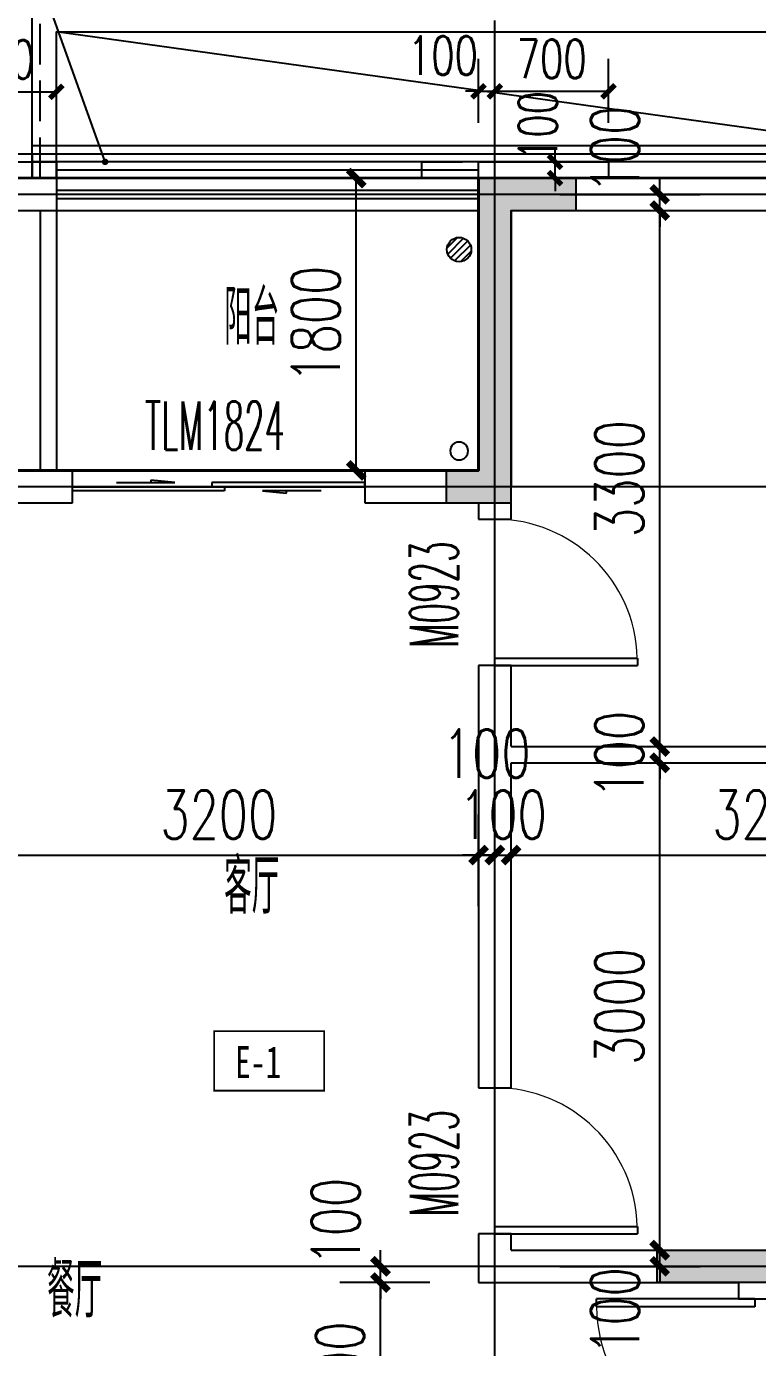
# Model space of a CAD drawing. Extents: x -59851 to 653804, y -249523 to 437614.
# Drawn here: x -43598 to -39096, y 151388 to 159522 of the extents above; entities that cross this region are included whole.
import ezdxf

# ---------------------------------------------------------------- set-up
doc = ezdxf.new("R2010")
doc.units = 0
doc.header["$LTSCALE"] = 1000
doc.header["$MEASUREMENT"] = 0
doc.linetypes.add('DASH', pattern=[0.35, 0.25, -0.1])
for name, color, linetype, lineweight in [('33计一半面积外廓线', 53, 'Continuous', 35), ('33计全面积外廓线', 21, 'Continuous', 35), ('A-第四道尺寸线(线脚尺寸)', 105, 'Continuous', 5)]:
    doc.layers.add(name, color=color, linetype=linetype, lineweight=lineweight)
doc.layers.add('_S-PS(排水管)', color=255, linetype='Continuous', plot=False)
for name, color, linetype in [('A-ROOF', 7, 'Continuous'), ('A-外装饰线脚', 7, 'Continuous'), ('A-第三道尺寸线', 105, 'Continuous'), ('A-线脚看线', 9, 'Continuous'), ('A-雨棚', 153, 'Continuous'), ('AE-FLOR', 151, 'Continuous'), ('DIM_LEAD', 3, 'Continuous'), ('DIM_SYMB', 3, 'Continuous'), ('DOTE', 16, 'Continuous'), ('NL', 5, 'Continuous'), ('PUB_HATCH', 8, 'Continuous'), ('PUB_TEXT', 7, 'Continuous'), ('WALL', 2, 'Continuous'), ('WINDOW', 4, 'Continuous'), ('WINDOW_TEXT', 7, 'Continuous'), ('ys', 154, 'Continuous'), ('剪力墙', 6, 'Continuous'), ('户型标示', 7, 'Continuous'), ('栏杆', 142, 'Continuous')]:
    doc.layers.add(name, color=color, linetype=linetype)
doc.styles.add('_TCH_DIM_T3', font='SIMPLEX.shx', dxfattribs={"width": 0.705882, "bigfont": 'GBCBIG.shx'})
doc.styles.add('_TCH_WINDOW', font='SIMPLEX.shx', dxfattribs={"width": 0.7, "height": 3.5, "bigfont": 'GBCBIG.shx'})
doc.styles.get("Standard").update_dxf_attribs({"font": 'gbenor.shx', "width": 0.7, "bigfont": 'gbcbig.shx'})
doc.styles.add('黑体', font='simhei.ttf', dxfattribs={"width": 0.7})
doc.dimstyles.new('_TCH_ARCH&&100', dxfattribs={"dimtxt": 297.5, "dimasz": 100, "dimexe": 250, "dimexo": 300, "dimgap": 100, "dimtad": 1, "dimdec": 0, "dimzin": 0, "dimdsep": 46, "dimtxsty": '_TCH_DIM_T3', "dimblk": 'ARCHTICK', "dimcen": 0.09, "dimclrt": 7, "dimazin": 2, "dimtfac": 1, "dimtdec": 0, "dimtix": 1, "dimtmove": 2, "dimatfit": 3, "dimfxl": 0, "dimtolj": 1, "dimtzin": 0, "dimarcsym": 0})
doc.dimstyles.new('_TCH_ARCH&&80', dxfattribs={"dimtxt": 238, "dimasz": 80, "dimexe": 200, "dimexo": 240, "dimgap": 80, "dimtad": 1, "dimdec": 0, "dimzin": 0, "dimdsep": 46, "dimtxsty": '_TCH_DIM_T3', "dimblk": 'ARCHTICK', "dimcen": 0.09, "dimclrt": 7, "dimazin": 2, "dimtfac": 1, "dimtdec": 0, "dimtix": 1, "dimtmove": 2, "dimatfit": 3, "dimfxl": 0, "dimtolj": 1, "dimtzin": 0, "dimarcsym": 0})

# ---------------------------------------------------------------- blocks, each defined once
blk = doc.blocks.new('zhouxianshouceng0329')
at = {"layer": 'DOTE'}
for p, q in [((-40713.7, 194580), (-40713.7, 218959.5)), ((-33913.7, 217888.3), (-44988.6, 217888.3)), ((-33913.7, 216088.3), (-44988.6, 216088.3)), ((15572.3, 211288.3), (-44988.6, 211288.3))]:
    blk.add_line(p, q, dxfattribs=at)
blk = doc.blocks.new('jgjlq030328')
at = {"layer": 'PUB_HATCH'}
for points in [[(-286535, 28811.9), (-286535, 29011.9), (-287135, 29011.9), (-287135, 27211.9), (-287335, 27211.9), (-287335, 27011.9), (-286935, 27011.9), (-286935, 28811.9)], [(-283535, 23311.9), (-283535, 22211.9), (-286035, 22211.9), (-286035, 22411.9), (-283735, 22411.9), (-283735, 23311.9)]]:
    blk.add_hatch(color=256, dxfattribs=at).paths.add_polyline_path(points)
at = {"layer": '剪力墙'}
for points in [[(-286535, 28811.9), (-286535, 29011.9), (-287135, 29011.9), (-287135, 27211.9), (-287335, 27211.9), (-287335, 27011.9), (-286935, 27011.9), (-286935, 28811.9)], [(-283535, 23311.9), (-283535, 22211.9), (-286035, 22211.9), (-286035, 22411.9), (-283735, 22411.9), (-283735, 23311.9)]]:
    blk.add_lwpolyline(points, close=True, dxfattribs=at)
blk.add_lwpolyline([(-287135, 27011.9), (-287135, 27011.9)], dxfattribs=at)
blk = doc.blocks.new('$DorLib2D$00000131')
at = {"color": 0, "linetype": 'Continuous'}
for p, q in [((0.15, 0.125), (0.2319, 0.1973)), ((0.2319, 0.1973), (0.2319, 0.125)), ((-0.5, 0.125), (-0.5, 0)), ((0.0192, 0.125), (-0.5, 0.125)), ((0.0192, 0), (0.0192, 0.125)), ((0.35, 0.125), (0.15, 0.125)), ((-0.5, 0), (0.0192, 0)), ((-0.024, 0), (0.5, 0)), ((-0.024, -0.125), (-0.024, 0)), ((0.5, 0), (0.5, -0.125)), ((-0.35, -0.125), (-0.15, -0.125)), ((-0.2319, -0.1973), (-0.2319, -0.125)), ((-0.15, -0.125), (-0.2319, -0.1973)), ((0.5, -0.125), (-0.024, -0.125))]:
    blk.add_line(p, q, dxfattribs=at)
blk = doc.blocks.new('$DorLib2D$00000001')
for p, q in [((0.45, 0.975), (0.5, 0.975)), ((0.45, 0), (0.45, 0.975)), ((0.5, 0), (0.5, 0.975)), ((0.5, 0), (0.45, 0))]:
    blk.add_line(p, q)
at = {"lineweight": 13}
blk.add_arc((0.475, 0), 0.975, 91.46928, 180, dxfattribs=at)
blk = doc.blocks.new('_ArchTick')
at = {"color": 0, "linetype": 'ByBlock', "const_width": 0.4}
blk.add_lwpolyline([(-0.5, -0.5), (0.5, 0.5)], dxfattribs=at)
blk = doc.blocks.new('*D668')
at = {"layer": 'A-第三道尺寸线', "color": 0, "lineweight": -2, "transparency": 16777216}
for p, q in [((20624.5, 181434.8), (20624.5, 181534.8)), ((20009.3, 181434.8), (20874.5, 181434.8)), ((20624.5, 181334.8), (20624.5, 181434.8)), ((20009.3, 181334.8), (20874.5, 181334.8)), ((20624.5, 181334.8), (20624.5, 181234.8))]:
    blk.add_line(p, q, dxfattribs=at)
at = {"layer": 'Defpoints', "color": 0, "transparency": 16777216}
for p in [(19709.3, 181434.8), (20624.5, 181434.8), (19709.3, 181334.8)]:
    blk.add_point(p, dxfattribs=at)
at = {"layer": 'A-第三道尺寸线', "color": 0, "lineweight": -2, "transparency": 16777216, "xscale": 100, "yscale": 100, "zscale": 100}
for p, rotation in [((20624.5, 181434.8), 270), ((20624.5, 181334.8), 90)]:
    blk.add_blockref('_ArchTick', p, dxfattribs=dict(at, rotation=rotation))
at = {"layer": 'A-第三道尺寸线', "color": 7, "transparency": 16777216, "insert": (20349.5, 181709.8), "char_height": 297.5, "attachment_point": 5, "rotation": 90, "style": '_TCH_DIM_T3'}
blk.add_mtext('\\A1;100', dxfattribs=at)
blk = doc.blocks.new('*D669')
at = {"layer": 'A-第三道尺寸线', "color": 0, "lineweight": -2, "transparency": 16777216}
for p, q in [((20009.3, 181334.8), (20874.5, 181334.8)), ((20624.5, 178034.8), (20624.5, 181334.8)), ((20009.3, 178034.8), (20874.5, 178034.8))]:
    blk.add_line(p, q, dxfattribs=at)
at = {"layer": 'Defpoints', "color": 0, "transparency": 16777216}
for p in [(19709.3, 181334.8), (20624.5, 181334.8), (19709.3, 178034.8)]:
    blk.add_point(p, dxfattribs=at)
at = {"layer": 'A-第三道尺寸线', "color": 0, "lineweight": -2, "transparency": 16777216, "xscale": 100, "yscale": 100, "zscale": 100}
for p, rotation in [((20624.5, 181334.8), 90), ((20624.5, 178034.8), 270)]:
    blk.add_blockref('_ArchTick', p, dxfattribs=dict(at, rotation=rotation))
at = {"layer": 'A-第三道尺寸线', "color": 7, "transparency": 16777216, "insert": (20375.8, 179684.8), "char_height": 297.5, "attachment_point": 5, "rotation": 90, "style": '_TCH_DIM_T3'}
blk.add_mtext('\\A1;3300', dxfattribs=at)
blk = doc.blocks.new('*D670')
at = {"layer": 'A-第三道尺寸线', "color": 0, "lineweight": -2, "transparency": 16777216}
for p, q in [((20624.5, 178034.8), (20624.5, 178134.8)), ((20009.3, 178034.8), (20874.5, 178034.8)), ((20624.5, 177934.8), (20624.5, 178034.8)), ((20009.3, 177934.8), (20874.5, 177934.8)), ((20624.5, 177934.8), (20624.5, 177834.8))]:
    blk.add_line(p, q, dxfattribs=at)
at = {"layer": 'Defpoints', "color": 0, "transparency": 16777216}
for p in [(19709.3, 178034.8), (20624.5, 178034.8), (19709.3, 177934.8)]:
    blk.add_point(p, dxfattribs=at)
at = {"layer": 'A-第三道尺寸线', "color": 0, "lineweight": -2, "transparency": 16777216, "xscale": 100, "yscale": 100, "zscale": 100}
for p, rotation in [((20624.5, 178034.8), 270), ((20624.5, 177934.8), 90)]:
    blk.add_blockref('_ArchTick', p, dxfattribs=dict(at, rotation=rotation))
at = {"layer": 'A-第三道尺寸线', "color": 7, "transparency": 16777216, "insert": (20375.8, 177984.8), "char_height": 297.5, "attachment_point": 5, "rotation": 90, "style": '_TCH_DIM_T3'}
blk.add_mtext('\\A1;100', dxfattribs=at)
blk = doc.blocks.new('*D671')
at = {"layer": 'A-第三道尺寸线', "color": 0, "lineweight": -2, "transparency": 16777216}
for p, q in [((20009.3, 177934.8), (20874.5, 177934.8)), ((20624.5, 174934.8), (20624.5, 177934.8)), ((20009.3, 174934.8), (20874.5, 174934.8))]:
    blk.add_line(p, q, dxfattribs=at)
at = {"layer": 'Defpoints', "color": 0, "transparency": 16777216}
for p in [(19709.3, 177934.8), (20624.5, 177934.8), (19709.3, 174934.8)]:
    blk.add_point(p, dxfattribs=at)
at = {"layer": 'A-第三道尺寸线', "color": 0, "lineweight": -2, "transparency": 16777216, "xscale": 100, "yscale": 100, "zscale": 100}
for p, rotation in [((20624.5, 177934.8), 90), ((20624.5, 174934.8), 270)]:
    blk.add_blockref('_ArchTick', p, dxfattribs=dict(at, rotation=rotation))
at = {"layer": 'A-第三道尺寸线', "color": 7, "transparency": 16777216, "insert": (20375.8, 176434.8), "char_height": 297.5, "attachment_point": 5, "rotation": 90, "style": '_TCH_DIM_T3'}
blk.add_mtext('\\A1;3000', dxfattribs=at)
blk = doc.blocks.new('*D672')
at = {"layer": 'A-第三道尺寸线', "color": 0, "lineweight": -2, "transparency": 16777216}
for p, q in [((20624.5, 174934.8), (20624.5, 175034.8)), ((20009.3, 174934.8), (20874.5, 174934.8)), ((20624.5, 174834.8), (20624.5, 174934.8)), ((20009.3, 174834.8), (20874.5, 174834.8)), ((20624.5, 174834.8), (20624.5, 174734.8))]:
    blk.add_line(p, q, dxfattribs=at)
at = {"layer": 'Defpoints', "color": 0, "transparency": 16777216}
for p in [(19709.3, 174934.8), (20624.5, 174934.8), (19709.3, 174834.8)]:
    blk.add_point(p, dxfattribs=at)
at = {"layer": 'A-第三道尺寸线', "color": 0, "lineweight": -2, "transparency": 16777216, "xscale": 100, "yscale": 100, "zscale": 100}
for p, rotation in [((20624.5, 174934.8), 270), ((20624.5, 174834.8), 90)]:
    blk.add_blockref('_ArchTick', p, dxfattribs=dict(at, rotation=rotation))
at = {"layer": 'A-第三道尺寸线', "color": 7, "transparency": 16777216, "insert": (20349.5, 174559.8), "char_height": 297.5, "attachment_point": 5, "rotation": 90, "style": '_TCH_DIM_T3'}
blk.add_mtext('\\A1;100', dxfattribs=at)
blk = doc.blocks.new('*D674')
at = {"layer": 'A-第三道尺寸线', "color": 0, "lineweight": -2, "transparency": 16777216}
for p, q in [((19709.3, 177052.6), (19709.3, 177617.1)), ((22909.3, 177052.6), (22909.3, 177617.1)), ((19709.3, 177367.1), (22909.3, 177367.1))]:
    blk.add_line(p, q, dxfattribs=at)
at = {"layer": 'Defpoints', "color": 0, "transparency": 16777216}
for p in [(22909.3, 177367.1), (19709.3, 176752.6), (22909.3, 176752.6)]:
    blk.add_point(p, dxfattribs=at)
at = {"layer": 'A-第三道尺寸线', "color": 0, "lineweight": -2, "transparency": 16777216, "xscale": 100, "yscale": 100, "zscale": 100, "rotation": 180}
blk.add_blockref('_ArchTick', (19709.3, 177367.1), dxfattribs=at)
at = {"layer": 'A-第三道尺寸线', "color": 0, "lineweight": -2, "transparency": 16777216, "xscale": 100, "yscale": 100, "zscale": 100}
blk.add_blockref('_ArchTick', (22909.3, 177367.1), dxfattribs=at)
at = {"layer": 'A-第三道尺寸线', "color": 7, "transparency": 16777216, "insert": (21309.3, 177615.9), "char_height": 297.5, "attachment_point": 5, "style": '_TCH_DIM_T3'}
blk.add_mtext('\\A1;3200', dxfattribs=at)
blk = doc.blocks.new('*D675')
at = {"layer": 'A-第三道尺寸线', "color": 0, "lineweight": -2, "transparency": 16777216}
for p, q in [((19609.3, 177052.6), (19609.3, 177617.1)), ((19709.3, 177052.6), (19709.3, 177617.1)), ((19609.3, 177367.1), (19509.3, 177367.1)), ((19609.3, 177367.1), (19709.3, 177367.1)), ((19709.3, 177367.1), (19809.3, 177367.1))]:
    blk.add_line(p, q, dxfattribs=at)
at = {"layer": 'Defpoints', "color": 0, "transparency": 16777216}
for p in [(19709.3, 177367.1), (19609.3, 176752.6), (19709.3, 176752.6)]:
    blk.add_point(p, dxfattribs=at)
at = {"layer": 'A-第三道尺寸线', "color": 0, "lineweight": -2, "transparency": 16777216, "xscale": 100, "yscale": 100, "zscale": 100}
blk.add_blockref('_ArchTick', (19609.3, 177367.1), dxfattribs=at)
at = {"layer": 'A-第三道尺寸线', "color": 0, "lineweight": -2, "transparency": 16777216, "xscale": 100, "yscale": 100, "zscale": 100, "rotation": 180}
blk.add_blockref('_ArchTick', (19709.3, 177367.1), dxfattribs=at)
at = {"layer": 'A-第三道尺寸线', "color": 7, "transparency": 16777216, "insert": (19659.3, 177615.9), "char_height": 297.5, "attachment_point": 5, "style": '_TCH_DIM_T3'}
blk.add_mtext('\\A1;100', dxfattribs=at)
blk = doc.blocks.new('*D676')
at = {"layer": 'A-第三道尺寸线', "color": 0, "lineweight": -2, "transparency": 16777216}
for p, q in [((19509.3, 177052.6), (19509.3, 177617.1)), ((19609.3, 177052.6), (19609.3, 177617.1)), ((19509.3, 177367.1), (19409.3, 177367.1)), ((19509.3, 177367.1), (19609.3, 177367.1)), ((19609.3, 177367.1), (19709.3, 177367.1))]:
    blk.add_line(p, q, dxfattribs=at)
at = {"layer": 'Defpoints', "color": 0, "transparency": 16777216}
for p in [(19609.3, 177367.1), (19509.3, 176752.6), (19609.3, 176752.6)]:
    blk.add_point(p, dxfattribs=at)
at = {"layer": 'A-第三道尺寸线', "color": 0, "lineweight": -2, "transparency": 16777216, "xscale": 100, "yscale": 100, "zscale": 100}
blk.add_blockref('_ArchTick', (19509.3, 177367.1), dxfattribs=at)
at = {"layer": 'A-第三道尺寸线', "color": 0, "lineweight": -2, "transparency": 16777216, "xscale": 100, "yscale": 100, "zscale": 100, "rotation": 180}
blk.add_blockref('_ArchTick', (19609.3, 177367.1), dxfattribs=at)
at = {"layer": 'A-第三道尺寸线', "color": 7, "transparency": 16777216, "insert": (19559.3, 177992.1), "char_height": 297.5, "attachment_point": 5, "style": '_TCH_DIM_T3'}
blk.add_mtext('\\A1;100', dxfattribs=at)
blk = doc.blocks.new('*D677')
at = {"layer": 'A-第三道尺寸线', "color": 0, "lineweight": -2, "transparency": 16777216}
for p, q in [((16309.3, 177052.6), (16309.3, 177617.1)), ((19509.3, 177052.6), (19509.3, 177617.1)), ((16309.3, 177367.1), (19509.3, 177367.1))]:
    blk.add_line(p, q, dxfattribs=at)
at = {"layer": 'Defpoints', "color": 0, "transparency": 16777216}
for p in [(19509.3, 177367.1), (16309.3, 176752.6), (19509.3, 176752.6)]:
    blk.add_point(p, dxfattribs=at)
at = {"layer": 'A-第三道尺寸线', "color": 0, "lineweight": -2, "transparency": 16777216, "xscale": 100, "yscale": 100, "zscale": 100, "rotation": 180}
blk.add_blockref('_ArchTick', (16309.3, 177367.1), dxfattribs=at)
at = {"layer": 'A-第三道尺寸线', "color": 0, "lineweight": -2, "transparency": 16777216, "xscale": 100, "yscale": 100, "zscale": 100}
blk.add_blockref('_ArchTick', (19509.3, 177367.1), dxfattribs=at)
at = {"layer": 'A-第三道尺寸线', "color": 7, "transparency": 16777216, "insert": (17909.3, 177615.9), "char_height": 297.5, "attachment_point": 5, "style": '_TCH_DIM_T3'}
blk.add_mtext('\\A1;3200', dxfattribs=at)
blk = doc.blocks.new('*D679')
at = {"layer": 'A-第三道尺寸线', "color": 0, "lineweight": -2, "transparency": 16777216}
for p, q in [((18509.3, 181534.8), (19005.7, 181534.8)), ((18755.7, 179734.8), (18755.7, 181534.8)), ((18509.3, 179734.8), (19005.7, 179734.8))]:
    blk.add_line(p, q, dxfattribs=at)
at = {"layer": 'Defpoints', "color": 0, "transparency": 16777216}
for p in [(18209.3, 181534.8), (18755.7, 181534.8), (18209.3, 179734.8)]:
    blk.add_point(p, dxfattribs=at)
at = {"layer": 'A-第三道尺寸线', "color": 0, "lineweight": -2, "transparency": 16777216, "xscale": 100, "yscale": 100, "zscale": 100}
for p, rotation in [((18755.7, 181534.8), 90), ((18755.7, 179734.8), 270)]:
    blk.add_blockref('_ArchTick', p, dxfattribs=dict(at, rotation=rotation))
at = {"layer": 'A-第三道尺寸线', "color": 7, "transparency": 16777216, "insert": (18507, 180634.8), "char_height": 297.5, "attachment_point": 5, "rotation": 90, "style": '_TCH_DIM_T3'}
blk.add_mtext('\\A1;1800', dxfattribs=at)
blk = doc.blocks.new('*D690')
at = {"layer": 'A-第三道尺寸线', "color": 0, "lineweight": -2, "transparency": 16777216}
for p, q in [((18904.8, 174834.8), (18904.8, 174934.8)), ((19209.3, 174834.8), (18654.8, 174834.8)), ((18904.8, 174734.8), (18904.8, 174834.8)), ((19209.3, 174734.8), (18654.8, 174734.8)), ((18904.8, 174734.8), (18904.8, 174634.8))]:
    blk.add_line(p, q, dxfattribs=at)
at = {"layer": 'Defpoints', "color": 0, "transparency": 16777216}
for p in [(18904.8, 174834.8), (19509.3, 174834.8), (19509.3, 174734.8)]:
    blk.add_point(p, dxfattribs=at)
at = {"layer": 'A-第三道尺寸线', "color": 0, "lineweight": -2, "transparency": 16777216, "xscale": 100, "yscale": 100, "zscale": 100}
for p, rotation in [((18904.8, 174834.8), 270), ((18904.8, 174734.8), 90)]:
    blk.add_blockref('_ArchTick', p, dxfattribs=dict(at, rotation=rotation))
at = {"layer": 'A-第三道尺寸线', "color": 7, "transparency": 16777216, "insert": (18629.8, 175109.8), "char_height": 297.5, "attachment_point": 5, "rotation": 90, "style": '_TCH_DIM_T3'}
blk.add_mtext('\\A1;100', dxfattribs=at)
blk = doc.blocks.new('*D691')
at = {"layer": 'A-第三道尺寸线', "color": 0, "lineweight": -2, "transparency": 16777216}
for p, q in [((19209.3, 174734.8), (18654.8, 174734.8)), ((18904.8, 173534.8), (18904.8, 174734.8)), ((19209.3, 173534.8), (18654.8, 173534.8))]:
    blk.add_line(p, q, dxfattribs=at)
at = {"layer": 'Defpoints', "color": 0, "transparency": 16777216}
for p in [(18904.8, 174734.8), (19509.3, 174734.8), (19509.3, 173534.8)]:
    blk.add_point(p, dxfattribs=at)
at = {"layer": 'A-第三道尺寸线', "color": 0, "lineweight": -2, "transparency": 16777216, "xscale": 100, "yscale": 100, "zscale": 100}
for p, rotation in [((18904.8, 174734.8), 90), ((18904.8, 173534.8), 270)]:
    blk.add_blockref('_ArchTick', p, dxfattribs=dict(at, rotation=rotation))
at = {"layer": 'A-第三道尺寸线', "color": 7, "transparency": 16777216, "insert": (18656, 174134.8), "char_height": 297.5, "attachment_point": 5, "rotation": 90, "style": '_TCH_DIM_T3'}
blk.add_mtext('\\A1;1200', dxfattribs=at)
blk = doc.blocks.new('2fxianjiao0331')
at = {"layer": 'A-外装饰线脚'}
for points in [[(-216309.1, 158588.3), (-216309.1, 158688.3), (-215509.1, 158688.3), (-215509.1, 158588.3)], [(-212909.1, 158588.3), (-212909.1, 158688.3), (-212109.1, 158688.3), (-212109.1, 158588.3)]]:
    blk.add_lwpolyline(points, dxfattribs=at)
at = {"layer": 'A-线脚看线'}
blk.add_lwpolyline([(-215509.1, 158638.3), (-212909.1, 158638.3)], dxfattribs=at)
blk = doc.blocks.new('*D281')
at = {"layer": 'A-第四道尺寸线(线脚尺寸)', "color": 0, "lineweight": -2, "transparency": 16777216}
for p, q in [((-44113.7, 158928.3), (-44113.7, 159319.8)), ((-43413.7, 158928.3), (-43413.7, 159319.8)), ((-44113.7, 159119.8), (-43413.7, 159119.8))]:
    blk.add_line(p, q, dxfattribs=at)
at = {"layer": 'Defpoints', "color": 0, "transparency": 16777216}
for p in [(-43413.7, 159119.8), (-44113.7, 158688.3), (-43413.7, 158688.3)]:
    blk.add_point(p, dxfattribs=at)
at = {"layer": 'A-第四道尺寸线(线脚尺寸)', "color": 0, "lineweight": -2, "transparency": 16777216, "xscale": 80, "yscale": 80, "zscale": 80, "rotation": 180}
blk.add_blockref('_ArchTick', (-44113.7, 159119.8), dxfattribs=at)
at = {"layer": 'A-第四道尺寸线(线脚尺寸)', "color": 0, "lineweight": -2, "transparency": 16777216, "xscale": 80, "yscale": 80, "zscale": 80}
blk.add_blockref('_ArchTick', (-43413.7, 159119.8), dxfattribs=at)
at = {"layer": 'A-第四道尺寸线(线脚尺寸)', "color": 7, "transparency": 16777216, "insert": (-43763.7, 159318.8), "char_height": 238, "attachment_point": 5, "style": '_TCH_DIM_T3'}
blk.add_mtext('\\A1;700', dxfattribs=at)
blk = doc.blocks.new('*D284')
at = {"layer": 'A-第四道尺寸线(线脚尺寸)', "color": 0, "lineweight": -2, "transparency": 16777216}
for p, q in [((-40813.7, 158928.3), (-40813.7, 159322.9)), ((-40713.7, 158928.3), (-40713.7, 159322.9)), ((-40813.7, 159122.9), (-40893.7, 159122.9)), ((-40813.7, 159122.9), (-40713.7, 159122.9)), ((-40713.7, 159122.9), (-40633.7, 159122.9))]:
    blk.add_line(p, q, dxfattribs=at)
at = {"layer": 'Defpoints', "color": 0, "transparency": 16777216}
for p in [(-40713.7, 159122.9), (-40813.7, 158688.3), (-40713.7, 158688.3)]:
    blk.add_point(p, dxfattribs=at)
at = {"layer": 'A-第四道尺寸线(线脚尺寸)', "color": 0, "lineweight": -2, "transparency": 16777216, "xscale": 80, "yscale": 80, "zscale": 80}
blk.add_blockref('_ArchTick', (-40813.7, 159122.9), dxfattribs=at)
at = {"layer": 'A-第四道尺寸线(线脚尺寸)', "color": 0, "lineweight": -2, "transparency": 16777216, "xscale": 80, "yscale": 80, "zscale": 80, "rotation": 180}
blk.add_blockref('_ArchTick', (-40713.7, 159122.9), dxfattribs=at)
at = {"layer": 'A-第四道尺寸线(线脚尺寸)', "color": 7, "transparency": 16777216, "insert": (-41033.7, 159342.9), "char_height": 238, "attachment_point": 5, "style": '_TCH_DIM_T3'}
blk.add_mtext('\\A1;100', dxfattribs=at)
blk = doc.blocks.new('*D285')
at = {"layer": 'A-第四道尺寸线(线脚尺寸)', "color": 0, "lineweight": -2, "transparency": 16777216}
for p, q in [((-40713.7, 158928.3), (-40713.7, 159322.9)), ((-40013.7, 158928.3), (-40013.7, 159322.9)), ((-40713.7, 159122.9), (-40013.7, 159122.9))]:
    blk.add_line(p, q, dxfattribs=at)
at = {"layer": 'Defpoints', "color": 0, "transparency": 16777216}
for p in [(-40013.7, 159122.9), (-40713.7, 158688.3), (-40013.7, 158688.3)]:
    blk.add_point(p, dxfattribs=at)
at = {"layer": 'A-第四道尺寸线(线脚尺寸)', "color": 0, "lineweight": -2, "transparency": 16777216, "xscale": 80, "yscale": 80, "zscale": 80, "rotation": 180}
blk.add_blockref('_ArchTick', (-40713.7, 159122.9), dxfattribs=at)
at = {"layer": 'A-第四道尺寸线(线脚尺寸)', "color": 0, "lineweight": -2, "transparency": 16777216, "xscale": 80, "yscale": 80, "zscale": 80}
blk.add_blockref('_ArchTick', (-40013.7, 159122.9), dxfattribs=at)
at = {"layer": 'A-第四道尺寸线(线脚尺寸)', "color": 7, "transparency": 16777216, "insert": (-40363.7, 159321.9), "char_height": 238, "attachment_point": 5, "style": '_TCH_DIM_T3'}
blk.add_mtext('\\A1;700', dxfattribs=at)
blk = doc.blocks.new('*D317')
at = {"layer": 'A-第四道尺寸线(线脚尺寸)', "color": 0, "lineweight": -2, "transparency": 16777216}
for p, q in [((-40342.8, 158688.3), (-40342.8, 158768.3)), ((-40689, 158688.3), (-40142.8, 158688.3)), ((-40342.8, 158588.3), (-40342.8, 158688.3)), ((-40689, 158588.3), (-40142.8, 158588.3)), ((-40342.8, 158588.3), (-40342.8, 158508.3))]:
    blk.add_line(p, q, dxfattribs=at)
at = {"layer": 'Defpoints', "color": 0, "transparency": 16777216}
for p in [(-40929, 158688.3), (-40342.8, 158688.3), (-40929, 158588.3)]:
    blk.add_point(p, dxfattribs=at)
at = {"layer": 'A-第四道尺寸线(线脚尺寸)', "color": 0, "lineweight": -2, "transparency": 16777216, "xscale": 80, "yscale": 80, "zscale": 80}
for p, rotation in [((-40342.8, 158688.3), 270), ((-40342.8, 158588.3), 90)]:
    blk.add_blockref('_ArchTick', p, dxfattribs=dict(at, rotation=rotation))
at = {"layer": 'A-第四道尺寸线(线脚尺寸)', "color": 7, "transparency": 16777216, "insert": (-40449, 158908.3), "char_height": 238, "attachment_point": 5, "rotation": 90, "style": '_TCH_DIM_T3'}
blk.add_mtext('\\A1;100', dxfattribs=at)
blk = doc.blocks.new('_LV13')
at = {"color": 0}
for p, q in [((-0.071, 0.495), (-0.495, 0.071)), ((0.183, 0.465), (-0.465, -0.183)), ((0.354, 0.354), (-0.354, -0.354)), ((0.465, 0.183), (-0.183, -0.465)), ((0.495, -0.071), (0.071, -0.495))]:
    blk.add_line(p, q, dxfattribs=at)
blk.add_circle((0, 0), 0.5)
blk = doc.blocks.new('1huxingshui0505')
at = {"layer": '_S-PS(排水管)'}
blk.add_lwpolyline([(-180814.1, 100440.3, 1), (-180924.1, 100440.3, 1)], format="xyb", close=True, dxfattribs=at)
at = {"layer": 'NL', "ltscale": 0.5, "extrusion": (0, 0, -1), "xscale": -150, "yscale": 150, "zscale": -150}
blk.add_blockref('_LV13', (180869.1, 101680.3), dxfattribs=at)
blk = doc.blocks.new('rqwerqwrqq')
at = {"layer": 'A-ROOF'}
blk.add_line((-178944.2, 264860.5), (-173244.2, 264860.5), dxfattribs=at)
blk.add_lwpolyline([(-178944.2, 264910.5), (-173244.2, 264910.5), (-173244.2, 264810.5), (-178944.2, 264810.5)], close=True, dxfattribs=at)
at = {"layer": 'A-外装饰线脚'}
blk.add_lwpolyline([(-179594.2, 264060.5), (-179744.2, 264060.5), (-179744.2, 264860.5), (-178944.2, 264860.5), (-178944.2, 264710.5)], dxfattribs=at)
blk = doc.blocks.new('a1HUXING0323')
at = {"layer": 'AE-FLOR'}
for points in [[(16909.3, 181534.8), (19509.3, 181534.8)], [(16909.3, 181334.8), (19509.3, 181334.8)]]:
    blk.add_lwpolyline(points, dxfattribs=at)
at = {"layer": 'WALL'}
for p, q in [((16109.3, 181534.8), (16909.3, 181534.8)), ((16909.3, 181534.8), (16909.3, 181334.8)), ((19509.3, 181534.8), (19509.3, 179734.8)), ((19509.3, 181534.8), (23109.3, 181534.8)), ((16309.3, 181334.8), (16909.3, 181334.8)), ((19709.3, 181334.8), (19709.3, 179634.8)), ((19709.3, 181334.8), (22909.3, 181334.8)), ((17009.3, 179734.8), (16109.3, 179734.8)), ((17009.3, 179534.8), (17009.3, 179734.8)), ((19509.3, 179734.8), (18809.3, 179734.8)), ((18809.3, 179734.8), (18809.3, 179534.8)), ((19709.3, 179434.8), (19709.3, 179634.8)), ((16309.3, 179534.8), (17009.3, 179534.8)), ((18809.3, 179534.8), (19509.3, 179534.8)), ((19509.3, 179534.8), (19509.3, 179434.8)), ((19509.3, 179434.8), (19709.3, 179434.8)), ((19709.3, 178534.8), (19509.3, 178534.8)), ((19509.3, 178534.8), (19509.3, 177934.8)), ((19709.3, 178034.8), (19709.3, 178534.8)), ((19709.3, 178034.8), (22909.3, 178034.8)), ((19509.3, 177934.8), (19509.3, 175934.8)), ((19709.3, 177934.8), (22909.3, 177934.8)), ((19709.3, 175934.8), (19709.3, 177934.8)), ((19509.3, 175934.8), (19709.3, 175934.8)), ((19709.3, 175034.8), (19509.3, 175034.8)), ((19509.3, 175034.8), (19509.3, 174734.8)), ((19709.3, 174934.8), (19709.3, 175034.8)), ((19709.3, 174934.8), (21209.3, 174934.8)), ((21209.3, 174934.8), (22909.3, 174934.8)), ((19509.3, 174734.8), (21109.3, 174734.8)), ((21109.3, 174734.8), (21109.3, 174634.8)), ((21109.3, 174634.8), (21309.3, 174634.8))]:
    blk.add_line(p, q, dxfattribs=at)
at = {"layer": 'WINDOW'}
blk.add_line((17009.3, 179734.8, 200), (18809.3, 179734.8, 200), dxfattribs=at)
at = {"layer": '户型标示', "color": 2, "const_width": 11.2}
blk.add_lwpolyline([(18558.7, 176282.5), (17881, 176282.5), (17881, 175916.1), (18558.7, 175916.1)], close=True, dxfattribs=at)
at = {"layer": '栏杆'}
for points in [[(16909.3, 181459.8), (19509.3, 181459.8)], [(16909.3, 181409.8), (19509.3, 181409.8)], [(16809.3, 181334.8), (16809.3, 179734.8)], [(16909.3, 181334.8), (16909.3, 179734.8)]]:
    blk.add_lwpolyline(points, dxfattribs=at)
at = {"layer": 'WINDOW'}
ref = blk.add_blockref('$DorLib2D$00000131', (17909.3, 179634.8), dxfattribs=dict(at, xscale=-1800, yscale=200, zscale=1800, rotation=180))
ref.add_attrib('A', 'TLM1824', (17454.3, 179861), dxfattribs={"layer": 'WINDOW_TEXT', "height": 297.5, "style": '_TCH_WINDOW', "width": 0.494118})
ref = blk.add_blockref('$DorLib2D$00000001', (19609.3, 178984.8), dxfattribs=dict(at, xscale=900, yscale=900, zscale=900, rotation=270))
ref.add_attrib('A', 'M0923', (19383, 178641.8), dxfattribs={"layer": 'WINDOW_TEXT', "height": 297.5, "rotation": 90, "style": '_TCH_WINDOW', "width": 0.494118})
ref = blk.add_blockref('$DorLib2D$00000001', (19609.3, 175484.8), dxfattribs=dict(at, xscale=900, yscale=900, zscale=900, rotation=270))
ref.add_attrib('A', 'M0923', (19383, 175141.8), dxfattribs={"layer": 'WINDOW_TEXT', "height": 297.5, "rotation": 90, "style": '_TCH_WINDOW', "width": 0.494118})
ref = blk.add_blockref('$DorLib2D$00000001', (21209.3, 174134.8), dxfattribs=dict(at, xscale=1000, yscale=1000, zscale=-1000, rotation=90))
ref.add_attrib('A', 'FDM1023', (21733, 173669.3), dxfattribs={"layer": 'WINDOW_TEXT', "height": 297.5, "rotation": 90, "style": '_TCH_WINDOW', "width": 0.494118})
at = {"layer": 'PUB_TEXT', "width": 0.7}
for s, p in [('阳台', (17942.2, 180508.7)), ('客厅', (17942.2, 177005.6)), ('餐厅', (16851.8, 174519.2))]:
    blk.add_text(s, height=337.59, dxfattribs=at).set_placement(p)
at = {"layer": '户型标示', "color": 2, "style": '黑体', "width": 0.7}
blk.add_text('E-1', height=197.15, dxfattribs=at).set_placement((18010.7, 175993.5))
at = {"layer": 'A-第三道尺寸线'}
for base, p1, p2, angle, picture, middle in [((20624.5, 181434.8), (19709.3, 181334.8), (19709.3, 181434.8), 90.00003, '*D668', (20349.5, 181709.8)), ((19609.3, 177367.1), (19509.3, 176752.6), (19609.3, 176752.6), 0, '*D676', (19559.3, 177992.1)), ((18904.8, 174834.8), (19509.3, 174734.8), (19509.3, 174834.8), 90, '*D690', (18629.8, 175109.8)), ((20624.5, 174934.8), (19709.3, 174834.8), (19709.3, 174934.8), 90.00003, '*D672', (20349.5, 174559.8))]:
    dim = blk.add_linear_dim(base=base, p1=p1, p2=p2, angle=angle, dimstyle='_TCH_ARCH&&100', dxfattribs=at)
    dim.commit()
    dim.dimension.update_dxf_attribs({"geometry": picture, "text_midpoint": middle, "dimtype": 129})
for p1, p2, distance, picture, middle in [((18209.3, 179734.8), (18209.3, 181534.8), -546.4, '*D679', (18507, 180634.8)), ((19709.3, 178034.8), (19709.3, 181334.8), -915.3, '*D669', (20375.8, 179684.8)), ((19709.3, 177934.8), (19709.3, 178034.8), -915.3, '*D670', (20375.8, 177984.8)), ((19709.3, 174934.8), (19709.3, 177934.8), -915.3, '*D671', (20375.8, 176434.8)), ((16309.3, 176752.6), (19509.3, 176752.6), 614.5, '*D677', (17909.3, 177615.9)), ((19609.3, 176752.6), (19709.3, 176752.6), 614.5, '*D675', (19659.3, 177615.9)), ((19709.3, 176752.6), (22909.3, 176752.6), 614.5, '*D674', (21309.3, 177615.9)), ((19509.3, 173534.8), (19509.3, 174734.8), 604.5, '*D691', (18656, 174134.8))]:
    dim = blk.add_aligned_dim(p1=p1, p2=p2, distance=distance, dimstyle='_TCH_ARCH&&100', dxfattribs=at)
    dim.commit()
    dim.dimension.update_dxf_attribs({"geometry": picture, "text_midpoint": middle})
blk = doc.blocks.new('2cengxianjiao0427')
at = {"layer": 'A-第四道尺寸线(线脚尺寸)'}
for p1, p2, distance, picture, middle in [((-44113.7, 158688.3), (-43413.7, 158688.3), 431.4, '*D281', (-43763.7, 159318.8)), ((-40713.7, 158688.3), (-40013.7, 158688.3), 434.6, '*D285', (-40363.7, 159321.9))]:
    dim = blk.add_aligned_dim(p1=p1, p2=p2, distance=distance, dimstyle='_TCH_ARCH&&80', dxfattribs=at)
    dim.commit()
    dim.dimension.update_dxf_attribs({"geometry": picture, "text_midpoint": middle})
for base, p1, p2, angle, picture, middle in [((-40713.7, 159122.9), (-40813.7, 158688.3), (-40713.7, 158688.3), 0, '*D284', (-41033.7, 159342.9)), ((-40342.8, 158688.3), (-40929, 158588.3), (-40929, 158688.3), 90, '*D317', (-40449, 158908.3))]:
    dim = blk.add_linear_dim(base=base, p1=p1, p2=p2, angle=angle, dimstyle='_TCH_ARCH&&80', dxfattribs=at)
    dim.commit()
    dim.dimension.update_dxf_attribs({"geometry": picture, "text_midpoint": middle, "dimtype": 129})

msp = doc.modelspace()

# ---------------------------------------------------------------- linework, layer by layer
at = {"layer": '33计一半面积外廓线'}
msp.add_lwpolyline([(-44213.7, 158588.3), (-44213.7, 156788.3), (-40813.7, 156788.3), (-40813.7, 158588.3)], close=True, dxfattribs=at)
at = {"layer": '33计全面积外廓线'}
msp.add_lwpolyline([(-37213.7, 158588.3), (-40813.7, 158588.3), (-40813.7, 156788.3), (-44213.7, 156788.3), (-44213.7, 148288.3), (-42813.7, 148288.3), (-42813.7, 146488.3), (-44213.7, 146488.3), (-44213.7, 137588.3)], dxfattribs=at)

# ---------------------------------------------------------------- block references
msp.add_blockref('zhouxianshouceng0329', (0, -59400))
at = {"layer": '剪力墙'}
msp.add_blockref('jgjlq030328', (246321.3, 129576.4), dxfattribs=at)

# ---------------------------------------------------------------- next in the draw order: block references
msp.add_blockref('a1HUXING0323', (-60323, -22946.4))

# ---------------------------------------------------------------- next in the draw order: linework, layer by layer
at = {"layer": 'A-ROOF', "linetype": 'DASH'}
msp.add_lwpolyline([(-41163.7, 158588.3), (-41163.7, 158688.3), (-40813.7, 158688.3), (-40813.7, 158688.3)], dxfattribs=at)
at = {"layer": 'A-雨棚'}
for points in [[(-43563.7, 158588.3), (-43563.7, 159638.3), (-37863.7, 159638.3), (-37863.7, 158588.3)], [(-43413.7, 158588.3), (-43413.7, 159488.3), (-38013.7, 159488.3), (-38013.7, 158588.3)]]:
    msp.add_lwpolyline(points, dxfattribs=at)
at = {"layer": 'A-雨棚', "linetype": 'DASH'}
msp.add_lwpolyline([(-43513.7, 158588.3), (-43513.7, 159588.3), (-37913.7, 159588.3), (-37913.7, 158588.3)], dxfattribs=at)
at = {"layer": 'DIM_LEAD'}
msp.add_line((-43113.7, 158688.3), (-43582.6, 160002.3), dxfattribs=at)
at = {"layer": 'DIM_LEAD', "const_width": 20}
msp.add_lwpolyline([(-43110.3, 158678.9, 1), (-43117.1, 158697.7, 1)], format="xyb", close=True, dxfattribs=at)
at = {"layer": 'DIM_SYMB'}
msp.add_lwpolyline([(-39458.8, 159459.8, 0, 0, 0), (-39458.8, 159249.2, 80, 0, 0), (-39458.8, 158949.2, 0, 0, 0)], format="xyseb", dxfattribs=at)
at = {"layer": 'ys'}
msp.add_lwpolyline([(-38013.7, 158738.3), (-43413.7, 159488.3)], dxfattribs=at)

# ---------------------------------------------------------------- next in the draw order: block references
for name, p in [('2cengxianjiao0427', (0, 0)), ('rqwerqwrqq', (135380.5, -106122.2)), ('2fxianjiao0331', (172095.4, 0)), ('1huxingshui0505', (139935.4, 56468.1))]:
    msp.add_blockref(name, p)

doc.saveas('drawing.dxf')
